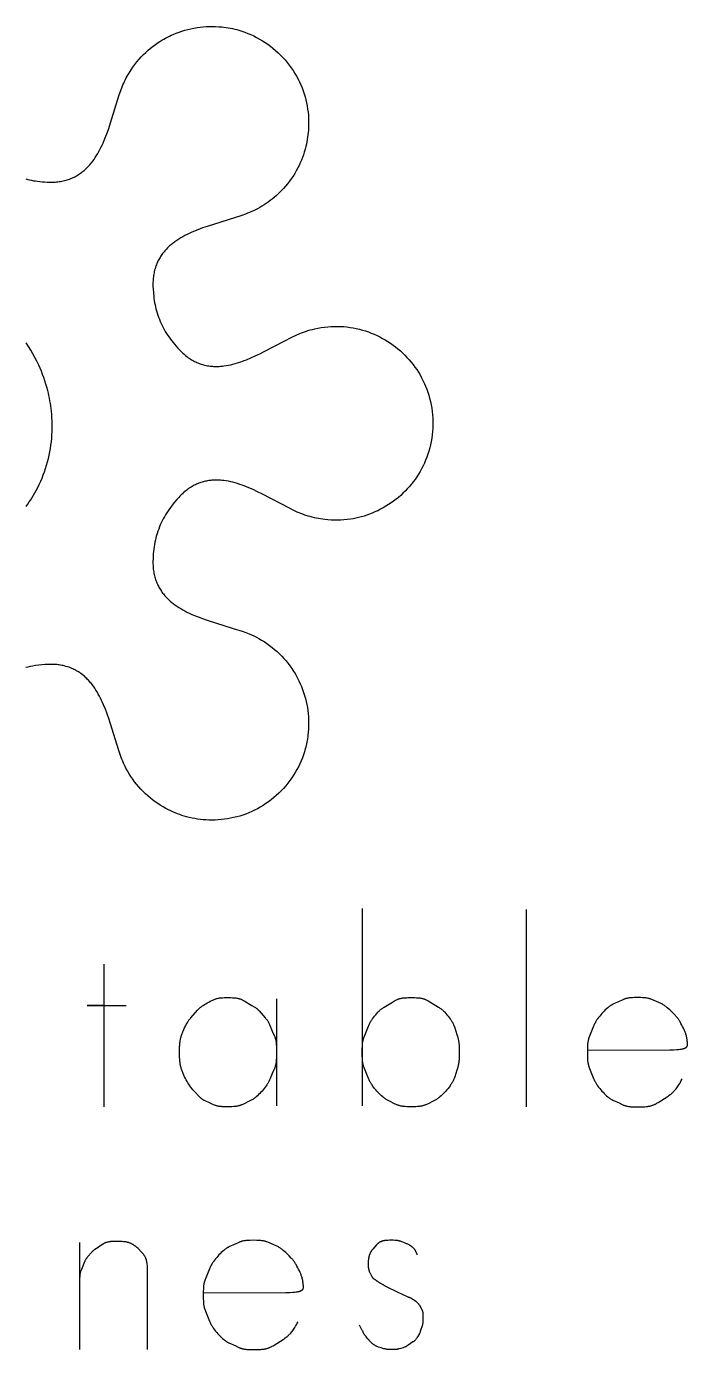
# Model space of a CAD drawing. Extents: x 15 to 64.3, y 11.2 to 58.2.
# Drawn here: x 42.79 to 64.28, y 11.2 to 54.2 of the extents above; entities that cross this region are included whole.
import ezdxf

# ---------------------------------------------------------------- set-up
doc = ezdxf.new("R2010")
doc.units = 0
doc.header["$MEASUREMENT"] = 0
doc.layers.add('WORK_LAYER', color=254, linetype='CONTINUOUS')

msp = doc.modelspace()

# ---------------------------------------------------------------- linework, layer by layer
at = {"layer": 'WORK_LAYER'}
for p, q in [((53.708, 25.533), (53.708, 19.121)), ((59.033, 25.497), (59.033, 19.084)), ((45.303, 23.721), (45.303, 19.084)), ((50.918, 22.598), (50.918, 19.121)), ((44.517, 14.673), (44.517, 11.196))]:
    msp.add_line(p, q, dxfattribs=at)
for points in [[(42.764, 49.246), (42.828, 49.23), (42.892, 49.216), (42.957, 49.203), (43.022, 49.191), (43.087, 49.181), (43.152, 49.172), (43.225, 49.163), (43.299, 49.156), (43.378, 49.15), (43.459, 49.145), (43.543, 49.142), (43.586, 49.142), (43.628, 49.143), (43.673, 49.144), (43.718, 49.147), (43.762, 49.15), (43.807, 49.155), (43.852, 49.16), (43.896, 49.167), (43.941, 49.175), (43.985, 49.184), (44.026, 49.194), (44.067, 49.205), (44.107, 49.216), (44.148, 49.229), (44.187, 49.243), (44.227, 49.258), (44.266, 49.274), (44.304, 49.291), (44.343, 49.309), (44.38, 49.329), (44.417, 49.349), (44.453, 49.37), (44.485, 49.39), (44.516, 49.41), (44.546, 49.431), (44.576, 49.453), (44.605, 49.475), (44.634, 49.498), (44.662, 49.522), (44.69, 49.546), (44.717, 49.572), (44.745, 49.598), (44.771, 49.625), (44.797, 49.652), (44.823, 49.679), (44.848, 49.708), (44.872, 49.736), (44.896, 49.765), (44.942, 49.824), (44.985, 49.884), (45.027, 49.945), (45.066, 50.008), (45.105, 50.073), (45.142, 50.138), (45.177, 50.204), (45.211, 50.271), (45.245, 50.343), (45.278, 50.415), (45.34, 50.562), (45.397, 50.709), (45.451, 50.858), (45.566, 51.212), (45.805, 51.986), (45.852, 52.118), (45.899, 52.24), (45.926, 52.306), (45.952, 52.364), (45.978, 52.42), (46.005, 52.475), (46.033, 52.53), (46.062, 52.584), (46.092, 52.637), (46.124, 52.69), (46.156, 52.743), (46.19, 52.794), (46.25, 52.883), (46.314, 52.97), (46.38, 53.054), (46.449, 53.136), (46.52, 53.213), (46.592, 53.288), (46.667, 53.361), (46.745, 53.431), (46.824, 53.497), (46.904, 53.561), (46.987, 53.622), (47.072, 53.68), (47.13, 53.718), (47.19, 53.754), (47.25, 53.789), (47.311, 53.823), (47.372, 53.855), (47.435, 53.886), (47.498, 53.916), (47.562, 53.944), (47.655, 53.983), (47.749, 54.018), (47.845, 54.051), (47.941, 54.08), (48.039, 54.106), (48.137, 54.13), (48.235, 54.15), (48.335, 54.167), (48.435, 54.18), (48.535, 54.191), (48.636, 54.199), (48.737, 54.203), (48.838, 54.204), (48.939, 54.202), (49.04, 54.196), (49.14, 54.188), (49.21, 54.18), (49.28, 54.171), (49.35, 54.159), (49.42, 54.147), (49.489, 54.133), (49.558, 54.117), (49.626, 54.1), (49.695, 54.081), (49.793, 54.05), (49.891, 54.017), (49.987, 53.98), (50.082, 53.94), (50.178, 53.895), (50.273, 53.847), (50.367, 53.796), (50.458, 53.742), (50.548, 53.685), (50.635, 53.625), (50.721, 53.561), (50.804, 53.495), (50.888, 53.425), (50.969, 53.351), (51.048, 53.274), (51.124, 53.195), (51.197, 53.114), (51.267, 53.03), (51.335, 52.943), (51.399, 52.854), (51.458, 52.767), (51.515, 52.677), (51.568, 52.585), (51.618, 52.492), (51.664, 52.399), (51.707, 52.305), (51.747, 52.209), (51.783, 52.112), (51.816, 52.015), (51.845, 51.917), (51.871, 51.818), (51.894, 51.719), (51.914, 51.62), (51.93, 51.52), (51.943, 51.419), (51.953, 51.319), (51.959, 51.218), (51.963, 51.117), (51.963, 51.016), (51.96, 50.915), (51.955, 50.838), (51.949, 50.761), (51.941, 50.684), (51.93, 50.607), (51.918, 50.531), (51.905, 50.455), (51.889, 50.379), (51.871, 50.304), (51.848, 50.213), (51.822, 50.123), (51.793, 50.034), (51.761, 49.946), (51.727, 49.859), (51.691, 49.773), (51.652, 49.688), (51.61, 49.605), (51.562, 49.515), (51.511, 49.427), (51.457, 49.34), (51.4, 49.256), (51.34, 49.172), (51.277, 49.09), (51.211, 49.01), (51.143, 48.933), (51.071, 48.857), (50.996, 48.783), (50.919, 48.712), (50.84, 48.643), (50.777, 48.592), (50.713, 48.542), (50.647, 48.495), (50.581, 48.448), (50.513, 48.404), (50.444, 48.361), (50.374, 48.32), (50.303, 48.281), (50.238, 48.247), (50.172, 48.215), (50.105, 48.184), (50.037, 48.155), (49.975, 48.13), (49.913, 48.106), (49.788, 48.061), (48.661, 47.706), (48.51, 47.653), (48.364, 47.598), (48.22, 47.539), (48.149, 47.508), (48.079, 47.475), (48.009, 47.441), (47.94, 47.406), (47.873, 47.369), (47.806, 47.331), (47.74, 47.29), (47.675, 47.248), (47.615, 47.206), (47.556, 47.162), (47.527, 47.14), (47.499, 47.116), (47.471, 47.093), (47.443, 47.068), (47.408, 47.036), (47.374, 47.003), (47.341, 46.969), (47.309, 46.935), (47.284, 46.907), (47.261, 46.879), (47.238, 46.85), (47.215, 46.821), (47.193, 46.791), (47.172, 46.761), (47.152, 46.731), (47.132, 46.699), (47.112, 46.666), (47.094, 46.633), (47.076, 46.599), (47.059, 46.564), (47.043, 46.529), (47.027, 46.494), (47.013, 46.458), (47, 46.422), (46.984, 46.375), (46.969, 46.328), (46.956, 46.281), (46.945, 46.232), (46.936, 46.19), (46.928, 46.148), (46.921, 46.105), (46.915, 46.062), (46.91, 46.019), (46.907, 45.976), (46.904, 45.933), (46.902, 45.89), (46.901, 45.822), (46.902, 45.755), (46.905, 45.67), (46.914, 45.549), (46.926, 45.429), (46.935, 45.361), (46.945, 45.293), (46.956, 45.225), (46.969, 45.157), (46.984, 45.09), (47, 45.023), (47.017, 44.957), (47.037, 44.891), (47.059, 44.821), (47.083, 44.752), (47.109, 44.684), (47.137, 44.617), (47.166, 44.55), (47.197, 44.484), (47.23, 44.419), (47.265, 44.355), (47.303, 44.289), (47.342, 44.225), (47.384, 44.162), (47.426, 44.1), (47.467, 44.042), (47.51, 43.986), (47.553, 43.93), (47.598, 43.875), (47.652, 43.811), (47.708, 43.749), (47.766, 43.687), (47.796, 43.656), (47.826, 43.627), (47.869, 43.586), (47.913, 43.547), (47.959, 43.509), (48.005, 43.473), (48.039, 43.448), (48.074, 43.424), (48.109, 43.401), (48.144, 43.379), (48.18, 43.357), (48.217, 43.337), (48.254, 43.317), (48.292, 43.299), (48.327, 43.283), (48.363, 43.267), (48.399, 43.253), (48.436, 43.239), (48.473, 43.227), (48.51, 43.215), (48.548, 43.205), (48.586, 43.195), (48.63, 43.185), (48.674, 43.177), (48.719, 43.17), (48.764, 43.164), (48.8, 43.16), (48.836, 43.157), (48.872, 43.155), (48.908, 43.153), (48.945, 43.152), (48.981, 43.152), (49.017, 43.153), (49.054, 43.154), (49.092, 43.157), (49.129, 43.16), (49.167, 43.163), (49.205, 43.168), (49.28, 43.178), (49.355, 43.192), (49.429, 43.207), (49.502, 43.224), (49.574, 43.244), (49.646, 43.265), (49.721, 43.289), (49.795, 43.314), (49.868, 43.341), (49.941, 43.369), (50.086, 43.429), (50.228, 43.493), (50.371, 43.562), (50.513, 43.633), (51.163, 43.977), (51.419, 44.108), (51.577, 44.182), (51.675, 44.224), (51.733, 44.247), (51.798, 44.271), (51.863, 44.293), (51.936, 44.317), (52.01, 44.338), (52.084, 44.358), (52.159, 44.376), (52.264, 44.398), (52.37, 44.417), (52.476, 44.432), (52.583, 44.443), (52.688, 44.451), (52.793, 44.455), (52.898, 44.455), (53.002, 44.452), (53.105, 44.446), (53.207, 44.436), (53.309, 44.423), (53.41, 44.406), (53.511, 44.386), (53.611, 44.363), (53.71, 44.336), (53.808, 44.307), (53.905, 44.274), (54.001, 44.237), (54.096, 44.198), (54.19, 44.156), (54.28, 44.112), (54.369, 44.064), (54.456, 44.014), (54.542, 43.962), (54.626, 43.906), (54.708, 43.848), (54.789, 43.788), (54.867, 43.725), (54.944, 43.659), (55.018, 43.591), (55.09, 43.521), (55.16, 43.448), (55.229, 43.372), (55.295, 43.294), (55.358, 43.214), (55.419, 43.132), (55.477, 43.048), (55.532, 42.963), (55.584, 42.875), (55.634, 42.786), (55.669, 42.719), (55.702, 42.651), (55.733, 42.582), (55.763, 42.513), (55.802, 42.415), (55.837, 42.316), (55.869, 42.217), (55.897, 42.116), (55.923, 42.01), (55.945, 41.903), (55.964, 41.796), (55.978, 41.688), (55.99, 41.58), (55.997, 41.471), (56.001, 41.362), (56.001, 41.253), (55.997, 41.145), (55.99, 41.037), (55.979, 40.929), (55.965, 40.822), (55.947, 40.715), (55.925, 40.609), (55.9, 40.504), (55.871, 40.4), (55.84, 40.301), (55.805, 40.203), (55.767, 40.106), (55.726, 40.011), (55.683, 39.918), (55.636, 39.827), (55.586, 39.737), (55.534, 39.649), (55.479, 39.563), (55.421, 39.479), (55.36, 39.398), (55.297, 39.318), (55.233, 39.242), (55.167, 39.169), (55.099, 39.098), (55.029, 39.029), (54.956, 38.962), (54.882, 38.897), (54.805, 38.835), (54.727, 38.775), (54.645, 38.716), (54.561, 38.66), (54.476, 38.607), (54.389, 38.556), (54.3, 38.508), (54.209, 38.463), (54.117, 38.421), (54.024, 38.381), (53.939, 38.348), (53.852, 38.318), (53.765, 38.29), (53.677, 38.264), (53.589, 38.241), (53.5, 38.221), (53.41, 38.203), (53.319, 38.188), (53.216, 38.175), (53.112, 38.164), (53.008, 38.158), (52.904, 38.154), (52.799, 38.155), (52.695, 38.158), (52.591, 38.166), (52.487, 38.176), (52.419, 38.185), (52.351, 38.196), (52.283, 38.208), (52.216, 38.221), (52.149, 38.236), (52.082, 38.252), (52.016, 38.27), (51.95, 38.289), (51.843, 38.323), (51.777, 38.346), (51.714, 38.37), (51.654, 38.395), (51.595, 38.42), (51.478, 38.473), (51.362, 38.53), (50.444, 39.012), (50.302, 39.081), (50.159, 39.148), (50.016, 39.21), (49.871, 39.268), (49.797, 39.295), (49.724, 39.32), (49.649, 39.344), (49.574, 39.366), (49.501, 39.386), (49.428, 39.403), (49.354, 39.419), (49.28, 39.432), (49.208, 39.442), (49.136, 39.45), (49.1, 39.453), (49.064, 39.455), (49.028, 39.457), (48.992, 39.458), (48.932, 39.458), (48.872, 39.456), (48.842, 39.454), (48.812, 39.451), (48.782, 39.449), (48.752, 39.445), (48.715, 39.44), (48.678, 39.434), (48.642, 39.427), (48.605, 39.42), (48.569, 39.411), (48.533, 39.402), (48.498, 39.391), (48.462, 39.38), (48.425, 39.367), (48.388, 39.353), (48.351, 39.338), (48.315, 39.322), (48.28, 39.306), (48.245, 39.288), (48.211, 39.27), (48.177, 39.251), (48.14, 39.229), (48.104, 39.206), (48.068, 39.182), (48.033, 39.158), (47.999, 39.132), (47.965, 39.106), (47.931, 39.079), (47.899, 39.051), (47.857, 39.013), (47.817, 38.975), (47.777, 38.935), (47.739, 38.895), (47.68, 38.83), (47.6, 38.737), (47.524, 38.642), (47.478, 38.582), (47.434, 38.521), (47.391, 38.458), (47.35, 38.395), (47.31, 38.331), (47.272, 38.266), (47.236, 38.2), (47.201, 38.133), (47.17, 38.067), (47.14, 38.001), (47.113, 37.934), (47.087, 37.867), (47.062, 37.797), (47.04, 37.727), (47.019, 37.656), (47, 37.585), (46.983, 37.513), (46.967, 37.441), (46.954, 37.369), (46.942, 37.296), (46.93, 37.217), (46.921, 37.137), (46.913, 37.057), (46.907, 36.978), (46.903, 36.9), (46.901, 36.823), (46.902, 36.738), (46.903, 36.696), (46.905, 36.653), (46.909, 36.609), (46.913, 36.565), (46.918, 36.521), (46.925, 36.477), (46.933, 36.434), (46.941, 36.39), (46.951, 36.347), (46.962, 36.304), (46.974, 36.266), (46.986, 36.227), (46.999, 36.189), (47.013, 36.152), (47.028, 36.115), (47.044, 36.078), (47.061, 36.041), (47.079, 36.005), (47.096, 35.973), (47.114, 35.94), (47.134, 35.908), (47.153, 35.877), (47.174, 35.846), (47.195, 35.815), (47.217, 35.785), (47.24, 35.756), (47.264, 35.727), (47.288, 35.698), (47.313, 35.67), (47.339, 35.642), (47.365, 35.615), (47.392, 35.589), (47.419, 35.563), (47.447, 35.537), (47.475, 35.513), (47.503, 35.49), (47.531, 35.467), (47.56, 35.444), (47.618, 35.401), (47.678, 35.359), (47.741, 35.318), (47.806, 35.279), (47.871, 35.241), (47.937, 35.205), (48.007, 35.169), (48.078, 35.135), (48.149, 35.102), (48.222, 35.07), (48.367, 35.01), (48.514, 34.955), (48.663, 34.902), (49.512, 34.638), (49.801, 34.544), (49.916, 34.502), (50.03, 34.458), (50.103, 34.426), (50.176, 34.392), (50.263, 34.349), (50.347, 34.304), (50.431, 34.256), (50.512, 34.206), (50.601, 34.147), (50.688, 34.086), (50.773, 34.021), (50.855, 33.954), (50.935, 33.884), (51.013, 33.811), (51.088, 33.736), (51.16, 33.658), (51.227, 33.581), (51.292, 33.501), (51.354, 33.42), (51.413, 33.337), (51.45, 33.281), (51.486, 33.224), (51.521, 33.167), (51.554, 33.108), (51.602, 33.02), (51.648, 32.93), (51.69, 32.838), (51.729, 32.745), (51.766, 32.651), (51.799, 32.556), (51.83, 32.459), (51.857, 32.362), (51.882, 32.264), (51.903, 32.166), (51.921, 32.066), (51.935, 31.967), (51.947, 31.867), (51.956, 31.766), (51.961, 31.666), (51.963, 31.565), (51.962, 31.464), (51.958, 31.363), (51.95, 31.263), (51.94, 31.163), (51.932, 31.107), (51.924, 31.052), (51.915, 30.996), (51.905, 30.941), (51.893, 30.886), (51.881, 30.832), (51.868, 30.777), (51.854, 30.723), (51.825, 30.624), (51.793, 30.526), (51.758, 30.429), (51.719, 30.334), (51.676, 30.236), (51.63, 30.141), (51.58, 30.047), (51.528, 29.954), (51.472, 29.864), (51.413, 29.775), (51.351, 29.689), (51.287, 29.604), (51.217, 29.52), (51.145, 29.437), (51.07, 29.358), (50.992, 29.281), (50.912, 29.206), (50.829, 29.135), (50.744, 29.066), (50.656, 29), (50.57, 28.94), (50.482, 28.882), (50.391, 28.828), (50.299, 28.776), (50.206, 28.728), (50.111, 28.683), (50.014, 28.641), (49.916, 28.602), (49.819, 28.568), (49.721, 28.537), (49.623, 28.509), (49.523, 28.485), (49.423, 28.464), (49.323, 28.446), (49.222, 28.431), (49.121, 28.42), (49.021, 28.412), (48.921, 28.407), (48.82, 28.406), (48.72, 28.407), (48.628, 28.412), (48.536, 28.419), (48.445, 28.428), (48.354, 28.44), (48.264, 28.455), (48.173, 28.473), (48.084, 28.493), (47.995, 28.515), (47.919, 28.536), (47.844, 28.56), (47.77, 28.585), (47.696, 28.611), (47.622, 28.64), (47.55, 28.671), (47.478, 28.703), (47.408, 28.737), (47.317, 28.784), (47.229, 28.833), (47.141, 28.886), (47.056, 28.941), (46.972, 28.999), (46.89, 29.061), (46.809, 29.125), (46.731, 29.191), (46.654, 29.261), (46.58, 29.334), (46.508, 29.41), (46.438, 29.487), (46.37, 29.569), (46.305, 29.652), (46.243, 29.738), (46.183, 29.825), (46.127, 29.915), (46.073, 30.006), (46.023, 30.099), (45.999, 30.146), (45.976, 30.193), (45.947, 30.255), (45.92, 30.318), (45.894, 30.382), (45.869, 30.446), (45.822, 30.575), (45.778, 30.706), (45.464, 31.711), (45.412, 31.86), (45.356, 32.007), (45.296, 32.153), (45.264, 32.225), (45.231, 32.297), (45.197, 32.366), (45.162, 32.435), (45.125, 32.503), (45.086, 32.57), (45.047, 32.633), (45.007, 32.694), (44.965, 32.754), (44.921, 32.813), (44.898, 32.842), (44.875, 32.871), (44.851, 32.899), (44.826, 32.927), (44.801, 32.955), (44.775, 32.981), (44.749, 33.008), (44.722, 33.034), (44.682, 33.071), (44.64, 33.106), (44.597, 33.141), (44.554, 33.173), (44.531, 33.189), (44.509, 33.205), (44.486, 33.22), (44.462, 33.234), (44.439, 33.249), (44.415, 33.262), (44.391, 33.276), (44.367, 33.288), (44.332, 33.306), (44.297, 33.323), (44.261, 33.338), (44.225, 33.353), (44.174, 33.372), (44.123, 33.389), (44.072, 33.404), (44.02, 33.417), (43.98, 33.427), (43.939, 33.435), (43.898, 33.443), (43.857, 33.449), (43.815, 33.454), (43.774, 33.459), (43.733, 33.462), (43.691, 33.465), (43.635, 33.467), (43.579, 33.468), (43.533, 33.467), (43.486, 33.466), (43.393, 33.461), (43.29, 33.453), (43.186, 33.442), (43.083, 33.428), (42.98, 33.411), (42.908, 33.397), (42.836, 33.382), (42.764, 33.364)], [(42.777, 38.602), (42.828, 38.674), (42.878, 38.746), (42.926, 38.819), (42.973, 38.894), (43.018, 38.969), (43.062, 39.045), (43.105, 39.122), (43.156, 39.22), (43.205, 39.32), (43.251, 39.421), (43.295, 39.523), (43.336, 39.626), (43.374, 39.73), (43.41, 39.835), (43.443, 39.94), (43.473, 40.048), (43.501, 40.156), (43.526, 40.265), (43.548, 40.375), (43.567, 40.485), (43.584, 40.595), (43.598, 40.706), (43.609, 40.817), (43.617, 40.927), (43.623, 41.038), (43.626, 41.148), (43.626, 41.259), (43.623, 41.369), (43.618, 41.479), (43.611, 41.589), (43.6, 41.699), (43.591, 41.784), (43.58, 41.868), (43.567, 41.952), (43.553, 42.036), (43.537, 42.12), (43.52, 42.203), (43.501, 42.286), (43.481, 42.369), (43.452, 42.475), (43.422, 42.581), (43.389, 42.685), (43.353, 42.789), (43.315, 42.892), (43.275, 42.994), (43.233, 43.096), (43.188, 43.196), (43.128, 43.32), (43.065, 43.443), (42.998, 43.564), (42.927, 43.683), (42.854, 43.8), (42.776, 43.915)], [(61.025, 20.932), (63.708, 20.936), (63.829, 20.941), (63.936, 20.947), (63.984, 20.951), (64.028, 20.956), (64.069, 20.962), (64.087, 20.965), (64.105, 20.968), (64.121, 20.972), (64.137, 20.975), (64.151, 20.979), (64.164, 20.983), (64.171, 20.986), (64.177, 20.988), (64.183, 20.99), (64.189, 20.992), (64.194, 20.994), (64.199, 20.997), (64.204, 20.999), (64.209, 21.002), (64.214, 21.004), (64.218, 21.007), (64.223, 21.009), (64.227, 21.012), (64.231, 21.014), (64.234, 21.017), (64.238, 21.02), (64.241, 21.023), (64.245, 21.025), (64.248, 21.028), (64.25, 21.031), (64.253, 21.034), (64.254, 21.035), (64.256, 21.037), (64.257, 21.038), (64.258, 21.04), (64.259, 21.041), (64.26, 21.043), (64.261, 21.044), (64.262, 21.046), (64.263, 21.047), (64.264, 21.049), (64.265, 21.051), (64.266, 21.052), (64.267, 21.054), (64.268, 21.055), (64.27, 21.058), (64.271, 21.061), (64.272, 21.065), (64.274, 21.068), (64.275, 21.071), (64.276, 21.074), (64.277, 21.078), (64.278, 21.081), (64.278, 21.084), (64.279, 21.088), (64.28, 21.091), (64.28, 21.095), (64.28, 21.098), (64.281, 21.102), (64.281, 21.105), (64.281, 21.109), (64.281, 21.112), (64.282, 21.119), (64.281, 21.126), (64.281, 21.133), (64.28, 21.155), (64.277, 21.185), (64.274, 21.215), (64.27, 21.245), (64.266, 21.275), (64.261, 21.305), (64.256, 21.335), (64.25, 21.363), (64.244, 21.391), (64.237, 21.417), (64.229, 21.443), (64.221, 21.468), (64.212, 21.493), (64.203, 21.517), (64.193, 21.541), (64.171, 21.59), (64.147, 21.641), (64.122, 21.693), (64.096, 21.745), (64.068, 21.795), (64.041, 21.844), (64.027, 21.868), (64.013, 21.89), (63.999, 21.913), (63.984, 21.935), (63.969, 21.956), (63.954, 21.976), (63.938, 21.997), (63.921, 22.016), (63.904, 22.035), (63.887, 22.054), (63.815, 22.127), (63.704, 22.236), (63.664, 22.272), (63.622, 22.308), (63.601, 22.326), (63.579, 22.343), (63.556, 22.36), (63.534, 22.376), (63.511, 22.391), (63.489, 22.405), (63.466, 22.418), (63.443, 22.43), (63.421, 22.442), (63.198, 22.543), (63.172, 22.555), (63.145, 22.566), (63.118, 22.577), (63.09, 22.586), (63.077, 22.591), (63.063, 22.595), (63.05, 22.599), (63.036, 22.602), (63.009, 22.609), (62.982, 22.614), (62.955, 22.619), (62.927, 22.623), (62.9, 22.626), (62.873, 22.629), (62.846, 22.631), (62.819, 22.632), (62.764, 22.634), (62.656, 22.635), (62.547, 22.634), (62.493, 22.632), (62.465, 22.631), (62.438, 22.629), (62.411, 22.626), (62.384, 22.623), (62.357, 22.619), (62.33, 22.614), (62.304, 22.609), (62.291, 22.606), (62.278, 22.602), (62.265, 22.599), (62.252, 22.595), (62.239, 22.591), (62.227, 22.586), (62.215, 22.582), (62.202, 22.577), (62.178, 22.566), (62.154, 22.555), (62.058, 22.507), (62.034, 22.496), (62.009, 22.485), (61.905, 22.442), (61.879, 22.43), (61.854, 22.418), (61.841, 22.412), (61.828, 22.405), (61.816, 22.398), (61.804, 22.391), (61.792, 22.384), (61.78, 22.376), (61.756, 22.36), (61.733, 22.343), (61.711, 22.326), (61.689, 22.308), (61.647, 22.272), (61.608, 22.236), (61.57, 22.199), (61.533, 22.161), (61.496, 22.121), (61.46, 22.08), (61.425, 22.036), (61.39, 21.991), (61.357, 21.946), (61.342, 21.924), (61.327, 21.901), (61.312, 21.878), (61.299, 21.855), (61.285, 21.832), (61.273, 21.808), (61.26, 21.784), (61.249, 21.759), (61.238, 21.734), (61.227, 21.708), (61.164, 21.548), (61.094, 21.385), (61.083, 21.358), (61.074, 21.33), (61.069, 21.317), (61.065, 21.303), (61.061, 21.29), (61.058, 21.276), (61.051, 21.249), (61.046, 21.221), (61.041, 21.193), (61.037, 21.165), (61.034, 21.136), (61.031, 21.107), (61.029, 21.077), (61.028, 21.047), (61.026, 20.986), (61.025, 20.859), (61.026, 20.733), (61.028, 20.672), (61.029, 20.642), (61.031, 20.612), (61.034, 20.583), (61.037, 20.554), (61.041, 20.526), (61.046, 20.498), (61.051, 20.47), (61.058, 20.443), (61.061, 20.429), (61.065, 20.416), (61.069, 20.402), (61.074, 20.389), (61.083, 20.361), (61.094, 20.334), (61.164, 20.171), (61.227, 20.011), (61.238, 19.985), (61.249, 19.96), (61.26, 19.935), (61.273, 19.911), (61.285, 19.887), (61.299, 19.864), (61.312, 19.841), (61.327, 19.818), (61.342, 19.795), (61.357, 19.773), (61.39, 19.727), (61.425, 19.683), (61.46, 19.639), (61.496, 19.598), (61.533, 19.558), (61.57, 19.52), (61.608, 19.483), (61.647, 19.447), (61.689, 19.411), (61.711, 19.393), (61.733, 19.376), (61.756, 19.359), (61.78, 19.343), (61.792, 19.335), (61.804, 19.328), (61.816, 19.321), (61.828, 19.314), (61.841, 19.307), (61.854, 19.301), (61.879, 19.289), (61.905, 19.277), (62.009, 19.234), (62.034, 19.223), (62.058, 19.212), (62.154, 19.164), (62.178, 19.153), (62.202, 19.142), (62.215, 19.137), (62.227, 19.133), (62.239, 19.128), (62.252, 19.124), (62.265, 19.12), (62.278, 19.117), (62.291, 19.113), (62.304, 19.11), (62.33, 19.105), (62.357, 19.1), (62.384, 19.096), (62.411, 19.093), (62.438, 19.09), (62.465, 19.088), (62.493, 19.087), (62.549, 19.085), (62.674, 19.084), (62.819, 19.086), (62.857, 19.087), (62.895, 19.089), (62.933, 19.092), (62.97, 19.096), (62.988, 19.099), (63.005, 19.102), (63.023, 19.105), (63.04, 19.108), (63.057, 19.111), (63.074, 19.115), (63.09, 19.12), (63.107, 19.124), (63.123, 19.129), (63.14, 19.135), (63.156, 19.14), (63.172, 19.147), (63.188, 19.153), (63.204, 19.16), (63.219, 19.167), (63.235, 19.175), (63.251, 19.183), (63.267, 19.192), (63.299, 19.21), (63.33, 19.229), (63.617, 19.413), (63.65, 19.436), (63.684, 19.459), (63.719, 19.485), (63.755, 19.513), (63.773, 19.528), (63.791, 19.544), (63.81, 19.561), (63.83, 19.58), (63.849, 19.6), (63.87, 19.622), (63.89, 19.646), (63.912, 19.672), (63.933, 19.701), (63.956, 19.732), (63.979, 19.767), (64.002, 19.804), (64.027, 19.845), (64.052, 19.89), (64.078, 19.938), (64.105, 19.99)], [(46.727, 11.196), (46.726, 13.792), (46.724, 13.841), (46.722, 13.886), (46.719, 13.928), (46.715, 13.967), (46.713, 13.986), (46.71, 14.005), (46.707, 14.023), (46.704, 14.041), (46.7, 14.058), (46.696, 14.075), (46.692, 14.092), (46.687, 14.108), (46.682, 14.124), (46.677, 14.14), (46.671, 14.155), (46.665, 14.17), (46.659, 14.185), (46.652, 14.199), (46.644, 14.213), (46.637, 14.227), (46.629, 14.24), (46.62, 14.253), (46.611, 14.266), (46.602, 14.279), (46.592, 14.291), (46.582, 14.304), (46.572, 14.316), (46.562, 14.328), (46.541, 14.351), (46.519, 14.374), (46.428, 14.465), (46.405, 14.487), (46.382, 14.509), (46.358, 14.53), (46.333, 14.551), (46.32, 14.561), (46.307, 14.57), (46.294, 14.58), (46.28, 14.589), (46.267, 14.598), (46.253, 14.607), (46.238, 14.615), (46.224, 14.623), (46.209, 14.631), (46.194, 14.638), (46.178, 14.645), (46.162, 14.652), (46.146, 14.658), (46.129, 14.664), (46.112, 14.67), (46.095, 14.675), (46.077, 14.68), (46.059, 14.684), (46.04, 14.688), (46.021, 14.692), (46.001, 14.695), (45.982, 14.698), (45.962, 14.7), (45.941, 14.702), (45.901, 14.705), (45.86, 14.707), (45.782, 14.709), (45.713, 14.71), (45.608, 14.709), (45.587, 14.708), (45.566, 14.707), (45.546, 14.706), (45.526, 14.704), (45.505, 14.701), (45.484, 14.698), (45.463, 14.694), (45.442, 14.69), (45.421, 14.685), (45.401, 14.68), (45.391, 14.677), (45.381, 14.674), (45.372, 14.671), (45.363, 14.667), (45.354, 14.664), (45.345, 14.66), (45.337, 14.657), (45.328, 14.653), (45.32, 14.649), (45.313, 14.645), (45.305, 14.64), (45.297, 14.636), (45.282, 14.626), (45.267, 14.617), (45.133, 14.522), (45.115, 14.51), (45.008, 14.444), (44.991, 14.433), (44.983, 14.427), (44.974, 14.421), (44.966, 14.414), (44.958, 14.408), (44.95, 14.401), (44.943, 14.394), (44.935, 14.386), (44.928, 14.379), (44.913, 14.363), (44.777, 14.206), (44.765, 14.191), (44.752, 14.176), (44.747, 14.168), (44.741, 14.16), (44.735, 14.152), (44.73, 14.144), (44.719, 14.128), (44.709, 14.111), (44.7, 14.094), (44.691, 14.077), (44.683, 14.06), (44.675, 14.044), (44.668, 14.027), (44.656, 13.997), (44.633, 13.937), (44.62, 13.907), (44.573, 13.799), (44.565, 13.778), (44.557, 13.756), (44.549, 13.732), (44.545, 13.72), (44.542, 13.707), (44.538, 13.694), (44.535, 13.68), (44.532, 13.665), (44.529, 13.649), (44.527, 13.632), (44.524, 13.614), (44.522, 13.594), (44.521, 13.574), (44.519, 13.552), (44.518, 13.529), (44.517, 13.478)], [(48.539, 13.043), (51.222, 13.048), (51.343, 13.052), (51.45, 13.059), (51.498, 13.063), (51.542, 13.068), (51.582, 13.073), (51.6, 13.076), (51.618, 13.08), (51.634, 13.083), (51.65, 13.087), (51.664, 13.091), (51.678, 13.095), (51.684, 13.097), (51.69, 13.099), (51.696, 13.101), (51.702, 13.104), (51.707, 13.106), (51.713, 13.108), (51.718, 13.111), (51.723, 13.113), (51.727, 13.115), (51.732, 13.118), (51.736, 13.121), (51.74, 13.123), (51.744, 13.126), (51.748, 13.128), (51.751, 13.131), (51.755, 13.134), (51.758, 13.137), (51.761, 13.14), (51.764, 13.142), (51.766, 13.145), (51.768, 13.147), (51.769, 13.148), (51.77, 13.15), (51.771, 13.151), (51.772, 13.153), (51.774, 13.154), (51.775, 13.156), (51.776, 13.157), (51.777, 13.159), (51.778, 13.16), (51.779, 13.162), (51.78, 13.163), (51.78, 13.165), (51.781, 13.167), (51.783, 13.17), (51.784, 13.173), (51.786, 13.176), (51.787, 13.179), (51.788, 13.183), (51.789, 13.186), (51.79, 13.189), (51.791, 13.192), (51.792, 13.196), (51.792, 13.199), (51.793, 13.203), (51.793, 13.206), (51.794, 13.209), (51.794, 13.213), (51.794, 13.216), (51.795, 13.22), (51.795, 13.223), (51.795, 13.23), (51.795, 13.238), (51.794, 13.245), (51.793, 13.267), (51.79, 13.296), (51.787, 13.326), (51.784, 13.357), (51.779, 13.387), (51.775, 13.417), (51.769, 13.446), (51.763, 13.474), (51.757, 13.502), (51.75, 13.529), (51.742, 13.555), (51.734, 13.58), (51.725, 13.604), (51.716, 13.628), (51.706, 13.652), (51.684, 13.701), (51.661, 13.752), (51.635, 13.804), (51.609, 13.856), (51.582, 13.907), (51.554, 13.955), (51.541, 13.979), (51.527, 14.002), (51.512, 14.024), (51.498, 14.046), (51.483, 14.067), (51.467, 14.088), (51.451, 14.108), (51.434, 14.128), (51.417, 14.147), (51.4, 14.166), (51.328, 14.239), (51.217, 14.347), (51.177, 14.384), (51.135, 14.42), (51.114, 14.437), (51.092, 14.455), (51.07, 14.471), (51.047, 14.487), (51.025, 14.502), (51.002, 14.517), (50.979, 14.53), (50.957, 14.542), (50.934, 14.553), (50.712, 14.655), (50.685, 14.666), (50.658, 14.678), (50.631, 14.688), (50.604, 14.698), (50.59, 14.702), (50.576, 14.706), (50.563, 14.71), (50.549, 14.714), (50.522, 14.72), (50.495, 14.726), (50.468, 14.73), (50.441, 14.734), (50.413, 14.737), (50.386, 14.74), (50.359, 14.742), (50.332, 14.743), (50.278, 14.745), (50.169, 14.746), (50.06, 14.745), (50.006, 14.743), (49.979, 14.742), (49.952, 14.74), (49.924, 14.737), (49.897, 14.734), (49.87, 14.73), (49.844, 14.726), (49.817, 14.72), (49.804, 14.717), (49.791, 14.714), (49.778, 14.71), (49.765, 14.706), (49.753, 14.702), (49.74, 14.698), (49.728, 14.693), (49.716, 14.688), (49.691, 14.678), (49.667, 14.666), (49.572, 14.619), (49.547, 14.607), (49.522, 14.596), (49.418, 14.553), (49.392, 14.542), (49.367, 14.53), (49.354, 14.523), (49.342, 14.517), (49.329, 14.51), (49.317, 14.502), (49.305, 14.495), (49.293, 14.487), (49.27, 14.471), (49.247, 14.455), (49.224, 14.437), (49.202, 14.42), (49.161, 14.384), (49.121, 14.347), (49.083, 14.31), (49.046, 14.272), (49.01, 14.233), (48.973, 14.191), (48.938, 14.147), (48.903, 14.103), (48.871, 14.058), (48.855, 14.035), (48.84, 14.012), (48.826, 13.989), (48.812, 13.966), (48.799, 13.943), (48.786, 13.919), (48.774, 13.895), (48.762, 13.87), (48.751, 13.845), (48.74, 13.82), (48.678, 13.659), (48.607, 13.496), (48.597, 13.469), (48.587, 13.442), (48.583, 13.428), (48.578, 13.415), (48.575, 13.401), (48.571, 13.387), (48.565, 13.36), (48.559, 13.332), (48.554, 13.304), (48.55, 13.276), (48.547, 13.248), (48.545, 13.218), (48.543, 13.189), (48.541, 13.158), (48.539, 13.097), (48.539, 12.971), (48.539, 12.845), (48.541, 12.783), (48.543, 12.753), (48.545, 12.723), (48.547, 12.694), (48.55, 12.665), (48.554, 12.637), (48.559, 12.609), (48.565, 12.582), (48.571, 12.554), (48.575, 12.541), (48.578, 12.527), (48.583, 12.513), (48.587, 12.5), (48.597, 12.473), (48.607, 12.446), (48.678, 12.283), (48.74, 12.122), (48.751, 12.096), (48.762, 12.071), (48.774, 12.047), (48.786, 12.022), (48.799, 11.999), (48.812, 11.975), (48.826, 11.952), (48.84, 11.929), (48.855, 11.907), (48.871, 11.884), (48.903, 11.839), (48.938, 11.794), (48.973, 11.751), (49.01, 11.709), (49.046, 11.669), (49.083, 11.631), (49.121, 11.594), (49.161, 11.558), (49.202, 11.522), (49.224, 11.504), (49.247, 11.487), (49.27, 11.47), (49.293, 11.454), (49.305, 11.447), (49.317, 11.439), (49.329, 11.432), (49.342, 11.425), (49.354, 11.418), (49.367, 11.412), (49.392, 11.4), (49.418, 11.389), (49.522, 11.346), (49.547, 11.335), (49.572, 11.323), (49.667, 11.275), (49.691, 11.264), (49.716, 11.254), (49.728, 11.249), (49.74, 11.244), (49.753, 11.24), (49.765, 11.236), (49.778, 11.232), (49.791, 11.228), (49.804, 11.225), (49.817, 11.222), (49.844, 11.216), (49.87, 11.211), (49.897, 11.207), (49.924, 11.204), (49.952, 11.202), (49.979, 11.2), (50.006, 11.198), (50.062, 11.196), (50.187, 11.196), (50.333, 11.197), (50.371, 11.199), (50.409, 11.201), (50.446, 11.204), (50.483, 11.208), (50.501, 11.21), (50.519, 11.213), (50.536, 11.216), (50.553, 11.219), (50.57, 11.223), (50.587, 11.227), (50.604, 11.231), (50.62, 11.236), (50.637, 11.241), (50.653, 11.246), (50.669, 11.252), (50.685, 11.258), (50.701, 11.264), (50.717, 11.271), (50.733, 11.279), (50.748, 11.286), (50.764, 11.294), (50.78, 11.303), (50.812, 11.321), (50.844, 11.34), (51.13, 11.525), (51.164, 11.547), (51.197, 11.571), (51.232, 11.596), (51.268, 11.624), (51.286, 11.639), (51.305, 11.656), (51.324, 11.673), (51.343, 11.691), (51.363, 11.711), (51.383, 11.733), (51.404, 11.757), (51.425, 11.784), (51.447, 11.812), (51.469, 11.844), (51.492, 11.878), (51.516, 11.916), (51.54, 11.956), (51.565, 12.001), (51.591, 12.049), (51.618, 12.101)], [(55.494, 14.275), (55.487, 14.295), (55.481, 14.313), (55.474, 14.331), (55.467, 14.347), (55.46, 14.362), (55.453, 14.377), (55.446, 14.39), (55.439, 14.403), (55.432, 14.415), (55.425, 14.426), (55.418, 14.437), (55.41, 14.447), (55.403, 14.457), (55.395, 14.466), (55.387, 14.475), (55.38, 14.483), (55.372, 14.492), (55.363, 14.5), (55.355, 14.508), (55.347, 14.516), (55.338, 14.523), (55.329, 14.531), (55.321, 14.538), (55.312, 14.545), (55.302, 14.552), (55.293, 14.558), (55.284, 14.565), (55.274, 14.571), (55.265, 14.577), (55.255, 14.583), (55.235, 14.595), (55.214, 14.606), (55.193, 14.617), (55.171, 14.627), (55.149, 14.637), (55.06, 14.673), (54.991, 14.7), (54.968, 14.708), (54.945, 14.716), (54.921, 14.723), (54.909, 14.726), (54.897, 14.729), (54.885, 14.731), (54.872, 14.734), (54.86, 14.736), (54.847, 14.738), (54.834, 14.739), (54.821, 14.741), (54.795, 14.743), (54.768, 14.744), (54.713, 14.746), (54.595, 14.746), (54.535, 14.744), (54.505, 14.743), (54.476, 14.741), (54.447, 14.738), (54.433, 14.736), (54.42, 14.734), (54.406, 14.731), (54.393, 14.729), (54.38, 14.726), (54.367, 14.723), (54.355, 14.719), (54.343, 14.715), (54.331, 14.711), (54.32, 14.707), (54.309, 14.702), (54.298, 14.697), (54.287, 14.692), (54.277, 14.686), (54.267, 14.681), (54.257, 14.674), (54.248, 14.668), (54.238, 14.661), (54.229, 14.654), (54.221, 14.647), (54.212, 14.64), (54.204, 14.632), (54.196, 14.624), (54.188, 14.616), (54.173, 14.6), (54.046, 14.455), (54.03, 14.435), (54.022, 14.425), (54.014, 14.415), (54.006, 14.404), (53.999, 14.394), (53.992, 14.383), (53.985, 14.372), (53.978, 14.36), (53.972, 14.348), (53.966, 14.336), (53.96, 14.324), (53.954, 14.312), (53.949, 14.299), (53.944, 14.286), (53.939, 14.273), (53.935, 14.26), (53.931, 14.247), (53.927, 14.234), (53.924, 14.22), (53.92, 14.207), (53.917, 14.193), (53.915, 14.18), (53.912, 14.166), (53.91, 14.153), (53.908, 14.139), (53.905, 14.112), (53.903, 14.086), (53.902, 14.06), (53.9, 14.011), (53.9, 13.929), (53.901, 13.897), (53.902, 13.882), (53.903, 13.868), (53.903, 13.861), (53.904, 13.854), (53.905, 13.847), (53.906, 13.84), (53.907, 13.833), (53.909, 13.827), (53.912, 13.813), (53.915, 13.8), (53.919, 13.787), (53.923, 13.774), (53.928, 13.761), (53.932, 13.749), (53.936, 13.738), (53.946, 13.716), (53.955, 13.696), (54.009, 13.587), (54.018, 13.569), (54.023, 13.56), (54.028, 13.551), (54.03, 13.547), (54.033, 13.543), (54.036, 13.539), (54.039, 13.535), (54.042, 13.531), (54.045, 13.527), (54.046, 13.526), (54.048, 13.524), (54.05, 13.522), (54.051, 13.52), (54.053, 13.519), (54.055, 13.517), (54.056, 13.515), (54.058, 13.514), (54.062, 13.511), (54.066, 13.508), (54.07, 13.505), (54.073, 13.502), (54.081, 13.497), (54.105, 13.483), (54.112, 13.478), (54.115, 13.476), (54.118, 13.473), (54.124, 13.469), (54.147, 13.451), (54.153, 13.446), (54.157, 13.444), (54.16, 13.442), (54.167, 13.437), (54.174, 13.433), (54.206, 13.415), (54.213, 13.41), (54.22, 13.406), (54.224, 13.403), (54.227, 13.401), (54.233, 13.396), (54.256, 13.378), (54.262, 13.374), (54.265, 13.372), (54.269, 13.369), (54.276, 13.365), (54.283, 13.36), (54.291, 13.356), (54.3, 13.351), (54.37, 13.315), (54.379, 13.31), (54.387, 13.306), (54.394, 13.301), (54.401, 13.297), (54.408, 13.292), (54.429, 13.277), (54.439, 13.271), (54.45, 13.264), (54.463, 13.256), (54.48, 13.247), (54.522, 13.225), (55.073, 12.961), (55.126, 12.937), (55.168, 12.918), (55.185, 12.912), (55.198, 12.907), (55.209, 12.903), (55.219, 12.9), (55.24, 12.894), (55.243, 12.893), (55.247, 12.892), (55.25, 12.891), (55.254, 12.89), (55.257, 12.888), (55.261, 12.887), (55.269, 12.883), (55.277, 12.88), (55.285, 12.875), (55.293, 12.871), (55.3, 12.867), (55.304, 12.864), (55.307, 12.862), (55.31, 12.86), (55.314, 12.858), (55.32, 12.853), (55.343, 12.835), (55.349, 12.83), (55.352, 12.828), (55.355, 12.826), (55.362, 12.821), (55.37, 12.817), (55.401, 12.799), (55.409, 12.794), (55.416, 12.79), (55.419, 12.787), (55.422, 12.785), (55.425, 12.783), (55.428, 12.781), (55.434, 12.776), (55.439, 12.772), (55.444, 12.767), (55.5, 12.711), (55.53, 12.68), (55.538, 12.672), (55.546, 12.663), (55.554, 12.654), (55.557, 12.649), (55.561, 12.645), (55.564, 12.64), (55.567, 12.636), (55.57, 12.631), (55.573, 12.627), (55.579, 12.618), (55.584, 12.609), (55.589, 12.599), (55.639, 12.5), (55.648, 12.482), (55.652, 12.472), (55.657, 12.463), (55.658, 12.458), (55.66, 12.453), (55.662, 12.448), (55.664, 12.443), (55.665, 12.438), (55.667, 12.432), (55.668, 12.427), (55.669, 12.421), (55.67, 12.416), (55.671, 12.41), (55.672, 12.404), (55.673, 12.398), (55.674, 12.385), (55.675, 12.372), (55.675, 12.343), (55.675, 12.174), (55.675, 12.102), (55.674, 12.085), (55.673, 12.068), (55.671, 12.051), (55.67, 12.043), (55.669, 12.035), (55.668, 12.027), (55.667, 12.019), (55.665, 12.012), (55.664, 12.004), (55.66, 11.99), (55.657, 11.975), (55.652, 11.961), (55.603, 11.812), (55.594, 11.784), (55.584, 11.757), (55.579, 11.744), (55.573, 11.73), (55.567, 11.716), (55.561, 11.703), (55.554, 11.689), (55.546, 11.676), (55.538, 11.662), (55.53, 11.649), (55.494, 11.594), (55.467, 11.554), (55.457, 11.541), (55.447, 11.528), (55.437, 11.515), (55.432, 11.509), (55.427, 11.503), (55.421, 11.497), (55.416, 11.492), (55.41, 11.486), (55.404, 11.481), (55.398, 11.475), (55.392, 11.47), (55.38, 11.46), (55.367, 11.45), (55.354, 11.441), (55.204, 11.341), (55.163, 11.314), (55.149, 11.305), (55.135, 11.297), (55.12, 11.289), (55.113, 11.285), (55.105, 11.281), (55.098, 11.278), (55.09, 11.274), (55.082, 11.271), (55.074, 11.268), (55.057, 11.262), (55.04, 11.256), (54.957, 11.232), (54.896, 11.215), (54.88, 11.211), (54.864, 11.207), (54.856, 11.206), (54.848, 11.204), (54.839, 11.203), (54.83, 11.202), (54.811, 11.2), (54.792, 11.198), (54.772, 11.197), (54.751, 11.196), (54.667, 11.196), (54.589, 11.196), (54.571, 11.197), (54.552, 11.198), (54.534, 11.2), (54.516, 11.202), (54.498, 11.204), (54.48, 11.207), (54.462, 11.211), (54.444, 11.215), (54.41, 11.223), (54.377, 11.232), (54.318, 11.25), (54.235, 11.277), (54.208, 11.287), (54.195, 11.292), (54.181, 11.298), (54.167, 11.304), (54.154, 11.31), (54.14, 11.317), (54.127, 11.325), (54.113, 11.333), (54.1, 11.341), (54.087, 11.35), (54.075, 11.359), (54.063, 11.368), (54.051, 11.377), (54.04, 11.386), (54.03, 11.395), (54.019, 11.404), (54.01, 11.413), (53.973, 11.449), (53.936, 11.486), (53.927, 11.496), (53.918, 11.506), (53.909, 11.517), (53.9, 11.528), (53.891, 11.539), (53.837, 11.613), (53.828, 11.624), (53.784, 11.677), (53.776, 11.687), (53.772, 11.692), (53.768, 11.698), (53.765, 11.703), (53.761, 11.709), (53.758, 11.715), (53.755, 11.721), (53.752, 11.727), (53.749, 11.733), (53.723, 11.788), (53.716, 11.804), (53.707, 11.821), (53.697, 11.838), (53.637, 11.942), (53.624, 11.966), (53.61, 11.993)]]:
    msp.add_lwpolyline(points, dxfattribs=at)
for points in [[(49.324, 19.084), (49.248, 19.085), (49.183, 19.088), (49.154, 19.089), (49.127, 19.092), (49.102, 19.094), (49.078, 19.097), (49.057, 19.1), (49.036, 19.103), (49.017, 19.107), (48.999, 19.111), (48.982, 19.115), (48.966, 19.12), (48.95, 19.125), (48.935, 19.13), (48.904, 19.14), (48.875, 19.151), (48.847, 19.163), (48.714, 19.223), (48.619, 19.266), (48.597, 19.277), (48.575, 19.289), (48.564, 19.295), (48.554, 19.301), (48.543, 19.307), (48.533, 19.314), (48.523, 19.321), (48.513, 19.328), (48.503, 19.335), (48.493, 19.343), (48.474, 19.359), (48.455, 19.376), (48.437, 19.393), (48.382, 19.447), (48.273, 19.558), (48.237, 19.598), (48.201, 19.639), (48.166, 19.683), (48.131, 19.727), (48.098, 19.773), (48.068, 19.818), (48.039, 19.864), (48.011, 19.911), (47.984, 19.96), (47.957, 20.011), (47.93, 20.063), (47.905, 20.117), (47.881, 20.171), (47.87, 20.198), (47.86, 20.226), (47.85, 20.253), (47.84, 20.28), (47.831, 20.307), (47.823, 20.334), (47.816, 20.361), (47.809, 20.389), (47.802, 20.416), (47.796, 20.443), (47.791, 20.47), (47.786, 20.498), (47.782, 20.526), (47.778, 20.554), (47.775, 20.583), (47.772, 20.612), (47.77, 20.642), (47.769, 20.672), (47.767, 20.733), (47.766, 20.859), (47.767, 20.986), (47.769, 21.047), (47.77, 21.077), (47.772, 21.107), (47.775, 21.136), (47.778, 21.165), (47.782, 21.193), (47.786, 21.221), (47.791, 21.249), (47.796, 21.276), (47.802, 21.303), (47.809, 21.33), (47.816, 21.358), (47.823, 21.385), (47.831, 21.412), (47.84, 21.439), (47.85, 21.466), (47.86, 21.493), (47.87, 21.521), (47.881, 21.548), (47.905, 21.602), (47.93, 21.656), (47.957, 21.708), (47.984, 21.759), (48.011, 21.808), (48.025, 21.831), (48.039, 21.854), (48.053, 21.877), (48.068, 21.898), (48.083, 21.92), (48.098, 21.94), (48.115, 21.96), (48.131, 21.98), (48.346, 22.222), (48.364, 22.242), (48.382, 22.26), (48.4, 22.278), (48.418, 22.294), (48.437, 22.31), (48.455, 22.325), (48.474, 22.34), (48.493, 22.354), (48.533, 22.381), (48.575, 22.408), (48.619, 22.435), (48.666, 22.463), (48.714, 22.49), (48.765, 22.517), (48.817, 22.543), (48.843, 22.555), (48.869, 22.566), (48.894, 22.577), (48.92, 22.586), (48.944, 22.595), (48.968, 22.602), (48.98, 22.606), (48.992, 22.609), (49.016, 22.614), (49.04, 22.619), (49.064, 22.623), (49.088, 22.626), (49.113, 22.629), (49.138, 22.631), (49.164, 22.632), (49.216, 22.634), (49.324, 22.635), (49.433, 22.634), (49.487, 22.632), (49.514, 22.631), (49.541, 22.629), (49.569, 22.626), (49.596, 22.623), (49.623, 22.619), (49.649, 22.614), (49.676, 22.609), (49.689, 22.606), (49.702, 22.602), (49.715, 22.599), (49.728, 22.595), (49.74, 22.591), (49.753, 22.586), (49.765, 22.582), (49.777, 22.577), (49.79, 22.572), (49.802, 22.566), (49.825, 22.555), (49.849, 22.543), (49.872, 22.53), (50.121, 22.381), (50.189, 22.34), (50.211, 22.325), (50.233, 22.31), (50.254, 22.294), (50.265, 22.286), (50.276, 22.278), (50.286, 22.269), (50.296, 22.26), (50.306, 22.251), (50.316, 22.242), (50.336, 22.222), (50.355, 22.202), (50.553, 21.98), (50.57, 21.96), (50.586, 21.94), (50.602, 21.92), (50.617, 21.898), (50.631, 21.877), (50.645, 21.854), (50.658, 21.831), (50.671, 21.808), (50.683, 21.784), (50.695, 21.759), (50.706, 21.734), (50.716, 21.708), (50.779, 21.548), (50.85, 21.385), (50.86, 21.358), (50.87, 21.33), (50.874, 21.317), (50.878, 21.303), (50.882, 21.29), (50.886, 21.276), (50.892, 21.249), (50.898, 21.221), (50.902, 21.193), (50.906, 21.165), (50.909, 21.136), (50.912, 21.107), (50.914, 21.077), (50.916, 21.047), (50.917, 20.986), (50.918, 20.859), (50.917, 20.733), (50.916, 20.672), (50.914, 20.642), (50.912, 20.612), (50.909, 20.583), (50.906, 20.554), (50.902, 20.526), (50.898, 20.498), (50.892, 20.47), (50.886, 20.443), (50.882, 20.429), (50.878, 20.416), (50.874, 20.402), (50.87, 20.389), (50.86, 20.361), (50.85, 20.334), (50.779, 20.171), (50.716, 20.011), (50.706, 19.985), (50.695, 19.96), (50.683, 19.935), (50.671, 19.911), (50.658, 19.887), (50.645, 19.864), (50.631, 19.841), (50.617, 19.818), (50.602, 19.795), (50.586, 19.773), (50.553, 19.727), (50.519, 19.683), (50.483, 19.639), (50.447, 19.598), (50.411, 19.558), (50.374, 19.52), (50.336, 19.483), (50.296, 19.447), (50.254, 19.411), (50.233, 19.393), (50.211, 19.376), (50.189, 19.359), (50.166, 19.343), (50.144, 19.328), (50.121, 19.314), (50.098, 19.301), (50.076, 19.289), (50.053, 19.277), (49.846, 19.175), (49.821, 19.163), (49.794, 19.151), (49.78, 19.146), (49.765, 19.14), (49.75, 19.135), (49.735, 19.13), (49.718, 19.125), (49.702, 19.12), (49.684, 19.115), (49.665, 19.111), (49.646, 19.107), (49.625, 19.103), (49.603, 19.1), (49.579, 19.097), (49.554, 19.094), (49.527, 19.092), (49.468, 19.088), (49.401, 19.085)], [(55.302, 19.084), (55.225, 19.085), (55.158, 19.088), (55.098, 19.092), (55.072, 19.094), (55.046, 19.097), (55.023, 19.1), (55.001, 19.103), (54.98, 19.107), (54.96, 19.111), (54.942, 19.115), (54.924, 19.12), (54.907, 19.125), (54.891, 19.13), (54.875, 19.135), (54.86, 19.14), (54.846, 19.146), (54.832, 19.151), (54.805, 19.163), (54.779, 19.175), (54.572, 19.277), (54.55, 19.289), (54.527, 19.301), (54.505, 19.314), (54.482, 19.328), (54.459, 19.343), (54.437, 19.359), (54.415, 19.376), (54.393, 19.393), (54.371, 19.411), (54.329, 19.447), (54.29, 19.483), (54.252, 19.52), (54.215, 19.558), (54.178, 19.598), (54.142, 19.639), (54.107, 19.683), (54.072, 19.727), (54.04, 19.773), (54.024, 19.795), (54.009, 19.818), (53.995, 19.841), (53.981, 19.864), (53.967, 19.887), (53.955, 19.911), (53.943, 19.935), (53.931, 19.96), (53.92, 19.985), (53.909, 20.011), (53.846, 20.171), (53.776, 20.334), (53.765, 20.361), (53.756, 20.389), (53.751, 20.402), (53.747, 20.416), (53.743, 20.429), (53.74, 20.443), (53.733, 20.47), (53.728, 20.498), (53.723, 20.526), (53.719, 20.554), (53.716, 20.583), (53.714, 20.612), (53.712, 20.642), (53.71, 20.672), (53.708, 20.733), (53.708, 20.859), (53.708, 20.986), (53.71, 21.047), (53.712, 21.077), (53.714, 21.107), (53.716, 21.136), (53.719, 21.165), (53.723, 21.193), (53.728, 21.221), (53.733, 21.249), (53.74, 21.276), (53.743, 21.29), (53.747, 21.303), (53.751, 21.317), (53.756, 21.33), (53.765, 21.358), (53.776, 21.385), (53.846, 21.548), (53.909, 21.708), (53.92, 21.734), (53.931, 21.759), (53.943, 21.784), (53.955, 21.808), (53.967, 21.832), (53.981, 21.855), (53.995, 21.878), (54.009, 21.901), (54.024, 21.924), (54.04, 21.946), (54.072, 21.991), (54.107, 22.036), (54.142, 22.08), (54.178, 22.121), (54.215, 22.161), (54.233, 22.18), (54.252, 22.198), (54.271, 22.216), (54.29, 22.233), (54.309, 22.25), (54.329, 22.266), (54.35, 22.282), (54.371, 22.297), (54.393, 22.312), (54.415, 22.326), (54.686, 22.49), (54.754, 22.53), (54.777, 22.543), (54.8, 22.555), (54.824, 22.566), (54.836, 22.572), (54.848, 22.577), (54.86, 22.582), (54.873, 22.586), (54.885, 22.591), (54.898, 22.595), (54.911, 22.599), (54.924, 22.602), (54.937, 22.606), (54.95, 22.609), (54.976, 22.614), (55.003, 22.619), (55.03, 22.623), (55.057, 22.626), (55.084, 22.629), (55.111, 22.631), (55.139, 22.632), (55.193, 22.634), (55.302, 22.635), (55.41, 22.634), (55.465, 22.632), (55.492, 22.631), (55.519, 22.629), (55.546, 22.626), (55.573, 22.623), (55.6, 22.619), (55.627, 22.614), (55.653, 22.609), (55.666, 22.606), (55.679, 22.602), (55.692, 22.599), (55.705, 22.595), (55.718, 22.591), (55.73, 22.586), (55.743, 22.582), (55.755, 22.577), (55.767, 22.572), (55.779, 22.566), (55.803, 22.555), (55.826, 22.543), (55.849, 22.53), (56.099, 22.381), (56.188, 22.326), (56.21, 22.312), (56.232, 22.297), (56.253, 22.282), (56.274, 22.266), (56.294, 22.25), (56.313, 22.233), (56.333, 22.216), (56.351, 22.198), (56.37, 22.18), (56.388, 22.161), (56.425, 22.121), (56.461, 22.08), (56.496, 22.036), (56.531, 21.991), (56.563, 21.946), (56.579, 21.924), (56.594, 21.901), (56.608, 21.878), (56.622, 21.855), (56.636, 21.832), (56.648, 21.808), (56.661, 21.784), (56.672, 21.759), (56.683, 21.734), (56.694, 21.708), (56.714, 21.656), (56.751, 21.548), (56.786, 21.439), (56.802, 21.385), (56.817, 21.33), (56.824, 21.303), (56.829, 21.276), (56.835, 21.249), (56.84, 21.221), (56.844, 21.193), (56.848, 21.165), (56.851, 21.136), (56.853, 21.107), (56.855, 21.077), (56.857, 21.047), (56.859, 20.986), (56.859, 20.859), (56.859, 20.733), (56.857, 20.672), (56.855, 20.642), (56.853, 20.612), (56.851, 20.583), (56.848, 20.554), (56.844, 20.526), (56.84, 20.498), (56.835, 20.47), (56.829, 20.443), (56.824, 20.416), (56.817, 20.389), (56.802, 20.334), (56.786, 20.28), (56.751, 20.171), (56.714, 20.063), (56.694, 20.011), (56.683, 19.985), (56.672, 19.96), (56.661, 19.935), (56.648, 19.911), (56.636, 19.887), (56.622, 19.864), (56.608, 19.841), (56.594, 19.818), (56.579, 19.795), (56.563, 19.773), (56.531, 19.727), (56.496, 19.683), (56.461, 19.639), (56.425, 19.598), (56.388, 19.558), (56.351, 19.52), (56.313, 19.483), (56.274, 19.447), (56.232, 19.411), (56.21, 19.393), (56.188, 19.376), (56.166, 19.359), (56.144, 19.343), (56.121, 19.328), (56.099, 19.314), (56.076, 19.301), (56.053, 19.289), (56.031, 19.277), (55.824, 19.175), (55.798, 19.163), (55.771, 19.151), (55.757, 19.146), (55.743, 19.14), (55.728, 19.135), (55.712, 19.13), (55.696, 19.125), (55.679, 19.12), (55.661, 19.115), (55.643, 19.111), (55.623, 19.107), (55.602, 19.103), (55.58, 19.1), (55.557, 19.097), (55.531, 19.094), (55.505, 19.092), (55.446, 19.088), (55.378, 19.085)]]:
    msp.add_lwpolyline(points, close=True, dxfattribs=at)
msp.add_polyline3d([(45.303, 22.381, 0), (44.759, 22.381, 0), (46.027, 22.381, 0)], dxfattribs=at)

doc.saveas('drawing.dxf')
